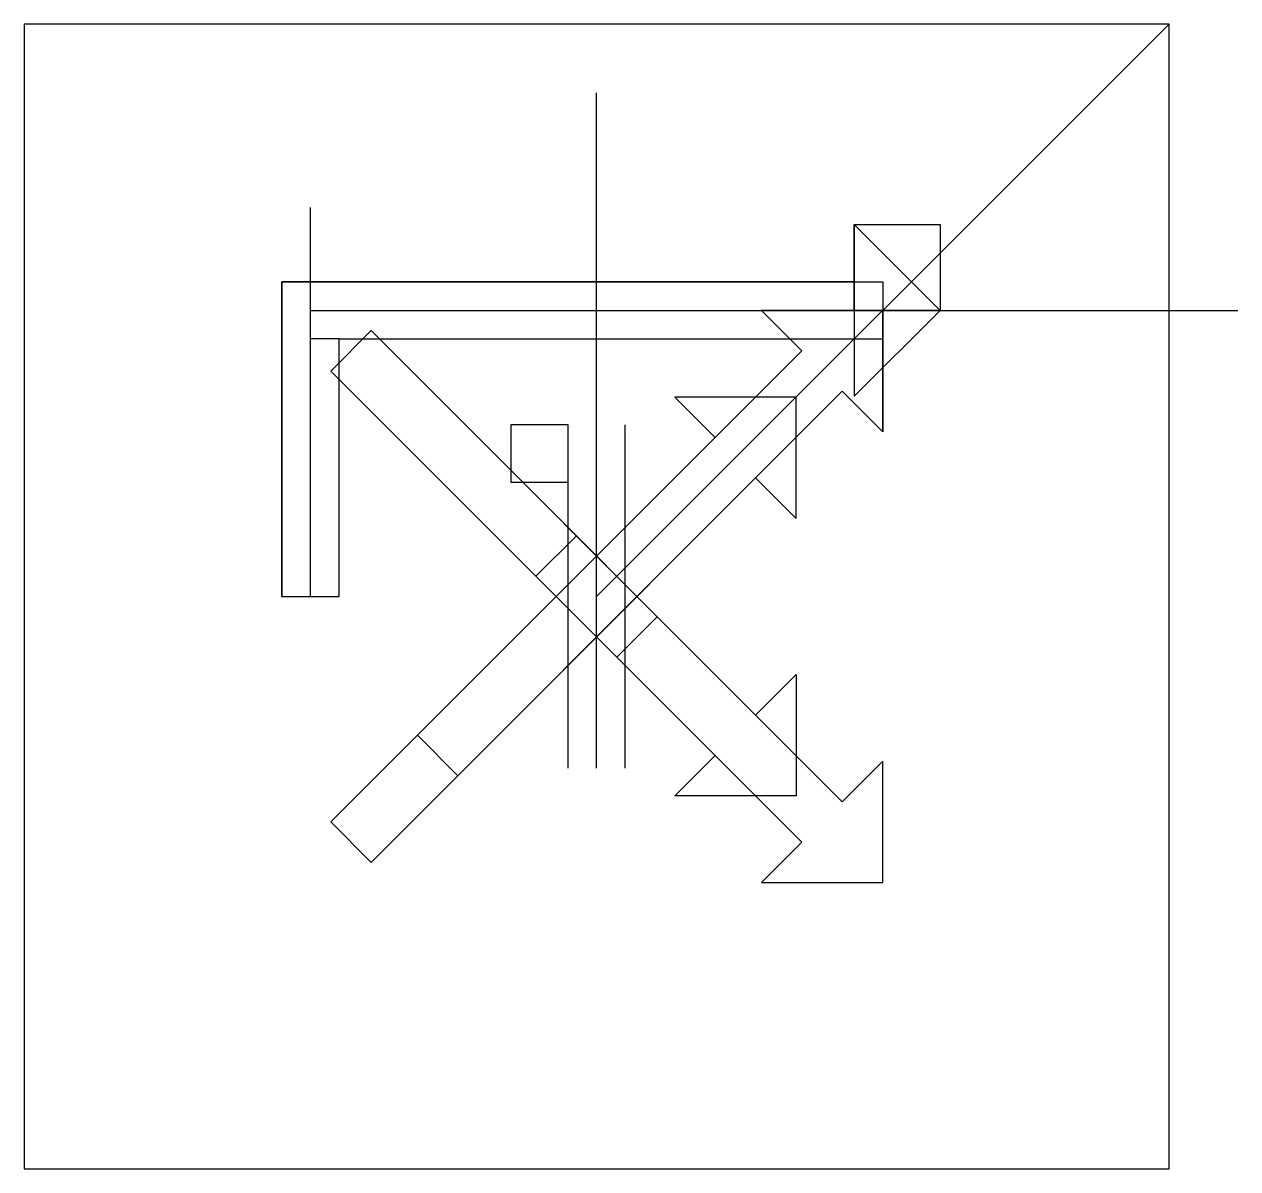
# Model space of a CAD drawing. Extents: x 0 to 1060, y 0 to 1000.
import ezdxf

# ---------------------------------------------------------------- set-up
doc = ezdxf.new("R2010")
doc.units = 0
doc.layers.get('0').update_dxf_attribs({"linetype": 'CONTINUOUS'})
doc.layers.add('MAIN', color=7, linetype='CONTINUOUS')

msp = doc.modelspace()

# ---------------------------------------------------------------- linework, layer by layer
for p, q in [((500, 500), (1000, 1000)), ((500, 500), (500, 940)), ((475, 350), (475, 650)), ((500, 350), (500, 650)), ((525, 350), (525, 650)), ((482.3, 553), (447, 517.7)), ((500, 464.6), (535.4, 500)), ((517.7, 447), (553, 482.3))]:
    msp.add_line(p, q)
for points in [[(250, 725), (250, 840)], [(725, 775), (225, 775), (225, 500), (275, 500), (275, 725), (725, 725), (725, 675), (800, 750), (725, 825), (725, 775)], [(725, 775), (725, 825), (800, 750)], [(225, 500), (225, 775), (750, 775)], [(725, 775), (725, 725)], [(750, 775), (750, 725)], [(250, 500), (250, 750), (750, 750)], [(487.5, 750), (699, 750)], [(725, 725), (725, 675), (800, 750)], [(725, 750), (1060, 750)], [(303, 732.3), (267.7, 697), (679.3, 285.4), (643.9, 250), (750, 250), (750, 356.1), (714.6, 320.7), (303, 732.3)], [(275, 725), (250, 725)], [(275, 500), (275, 725), (750, 725)]]:
    msp.add_lwpolyline(points)
for points in [[(800, 750), (725, 750), (725, 825), (800, 825)], [(378.8, 343.4), (714.6, 679.3), (750, 643.9), (750, 750), (643.9, 750), (679.3, 714.6), (343.4, 378.8)], [(303, 732.3), (638.9, 396.4), (674.3, 431.8), (674.3, 325.7), (568.2, 325.7), (603.6, 361.1), (267.7, 697)], [(303, 267.7), (638.9, 603.6), (674.3, 568.2), (674.3, 674.3), (568.2, 674.3), (603.6, 638.9), (267.7, 303)], [(475, 650), (425, 650), (425, 600), (475, 600)]]:
    msp.add_lwpolyline(points, close=True)
at = {"layer": 'MAIN'}
msp.add_lwpolyline([(0, 0), (1000, 0), (1000, 1000), (0, 1000)], close=True, dxfattribs=at)
for points in [[(303, 267.7), (267.7, 303), (679.3, 714.6), (643.9, 750), (750, 750), (750, 643.9), (714.6, 679.3), (303, 267.7)], [(303, 732.3), (267.7, 697), (447, 517.7), (482.3, 553), (303, 732.3)], [(553, 482.3), (517.7, 447), (679.3, 285.4), (643.9, 250), (750, 250), (750, 356.1), (714.6, 320.7), (553, 482.3)]]:
    msp.add_lwpolyline(points, dxfattribs=at)

doc.saveas('drawing.dxf')
